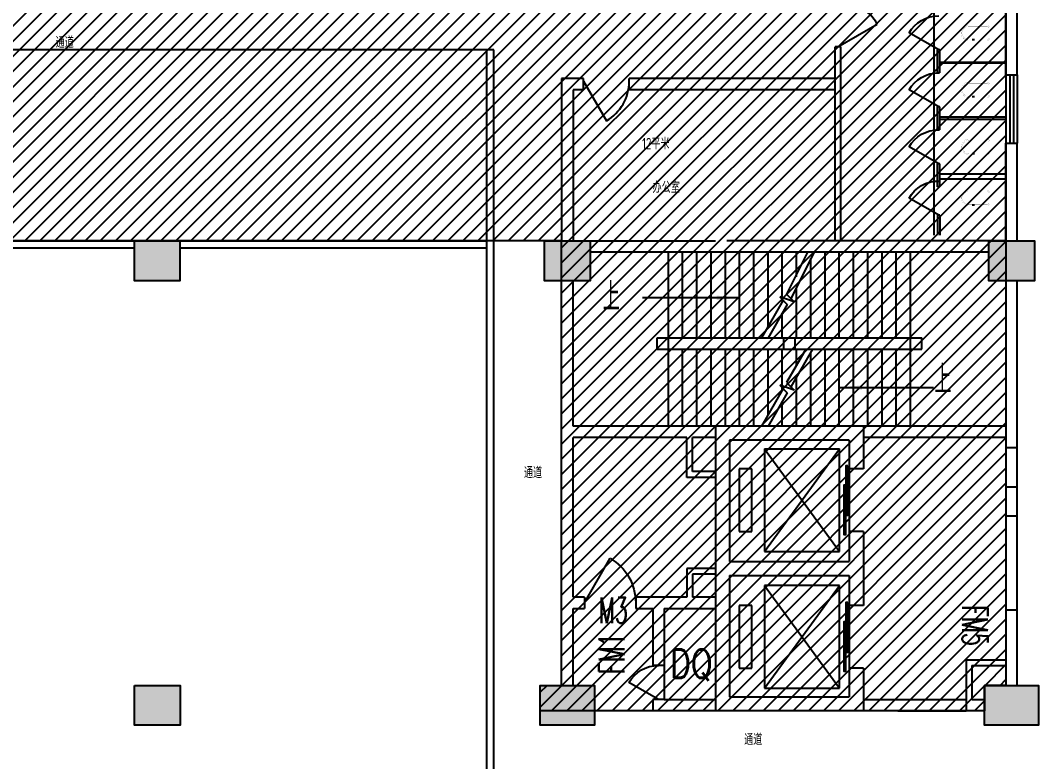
# Model space of a CAD drawing. Extents: x 392800 to 1041602, y -388882 to -94077.
# Drawn here: x 435985 to 453863, y -118900 to -105891 of the extents above; entities that cross this region are included whole.
import ezdxf
from ezdxf.enums import TextEntityAlignment as Align

# ---------------------------------------------------------------- set-up
doc = ezdxf.new("R2010")
doc.units = 0
doc.header["$LTSCALE"] = 1000
doc.header["$MEASUREMENT"] = 0
doc.linetypes.add('ACAD_ISO02W100', pattern=[15, 12, -3])
for name, color, linetype in [('GUIHUABU包柱', 132, 'Continuous'), ('guihuabu货架（隐藏）', 7, 'Continuous'), ('IAR-文字350', 2, 'ACAD_ISO02W100'), ('IBS-其它（电梯桥厢、管道上空线）', 123, 'Continuous'), ('IBS－墙体', 6, 'Continuous'), ('IBS－窗', 1, 'Continuous'), ('IDS-楼梯', 1, 'Continuous'), ('IDS－门', 3, 'Continuous'), ('PUB_HATCH', 8, 'Continuous'), ('PUB_TEXT', 7, 'Continuous'), ('STAIR', 10, 'Continuous'), ('WALL', 255, 'Continuous'), ('WINDOW_TEXT', 7, 'Continuous'), ('洁具', 5, 'Continuous')]:
    doc.layers.add(name, color=color, linetype=linetype)
doc.styles.add('_HZFS', font='txt.shx', dxfattribs={"width": 0.6, "bigfont": 'HZFS.shx'})
doc.styles.add('SIMPLEX', font='SIMPLEX.SHX', dxfattribs={"width": 0.7})
doc.styles.get("Standard").update_dxf_attribs({"font": 'gbenor.shx', "bigfont": 'gbcbig.shx'})
doc.styles.add('宋体', font='', dxfattribs={"height": 40})
doc.styles.get('宋体').set_extended_font_data('SimSun')

# ---------------------------------------------------------------- blocks, each defined once
blk = doc.blocks.new('_LIFTD')
for points in [[(-0.548, -0.602), (-0.548, -0.774), (0.241, -0.774), (0.241, -0.602), (-0.548, -0.602)], [(-0.241, -0.784), (-0.241, -0.955), (0.548, -0.955), (0.548, -0.784), (-0.241, -0.784)]]:
    blk.add_lwpolyline(points)
blk = doc.blocks.new('_ARROW')
blk.add_solid([(0, 0), (-1, 0.1), (-1, -0.1)])
blk = doc.blocks.new('_DBLK')
blk.add_line((-0.5, 0), (0, -0.866))
blk.add_arc((-0.5, 0), 1, 300, 0)
at = {"layer": 'WINDOW_TEXT', "style": 'SIMPLEX', "flags": 9}
blk.add_attdef('A', text='', height=1, dxfattribs=at).set_placement((0, 1.5), align=Align.MIDDLE)
blk = doc.blocks.new('M_A1SFU')
blk.add_line((-0.5, 0), (0, -0.866))
blk.add_arc((-0.5, 0), 1, 300, 0)
blk = doc.blocks.new('M_E2')
blk.add_line((-306, -118), (-266, -118))
at = {"const_width": 1.5}
for points in [[(-366, 138, 0.97895), (-366, -138, 0.97895)], [(-366, 118, 0.97895), (-366, -118, 0.97895)], [(-306, 118, 0.414214), (-316, 108, 0.414214)], [(0, 88, 0.462192), (-59, 137, 0.462192)], [(-20, 88, 0.414214), (-50, 118, 0.414214)], [(-316, -108, 0.414214), (-306, -118, 0.414214)], [(-59, -137, 0.462192), (0, -88, 0.462192)], [(-50, -118, 0.414214), (-20, -88, 0.414214)]]:
    blk.add_lwpolyline(points, format="xyb", dxfattribs=at)
for points in [[(-366, 137), (-59, 137)], [(-316, 118), (-366, 118)], [(-340, 118), (-266, 118)], [(-316, 108), (-316, -108)], [(-50, 118), (-267, 118)], [(-20, -88), (-20, 88)], [(0, 88), (0, -88)], [(-381, -137), (-59, -137)], [(-316, -118), (-366, -118)], [(-340, -118), (-266, -118)], [(-266, -118), (-50, -118)]]:
    blk.add_lwpolyline(points, dxfattribs=at)
at = {"width": 0.8, "flags": 9}
for tag in ['XSIZE', 'YSIZE']:
    blk.add_attdef(tag, (0, 0), '', height=0.5, dxfattribs=at)
blk = doc.blocks.new('M_A6')
blk.add_line((0.5, 0), (0.5, 0))
blk = doc.blocks.new('_FZH')
blk.add_solid([(0.5, 0.5), (0.5, -0.5), (-0.5, 0.5), (-0.5, -0.5)])

msp = doc.modelspace()

# ---------------------------------------------------------------- hatches: boundary and pattern name
at = {"layer": 'PUB_HATCH'}
h = msp.add_hatch(dxfattribs=at)
h.set_pattern_fill('ANSI31', color=256, scale=1500)
h.set_pattern_definition([(45, (-74316.34, 80161.69), (-132.58252, 132.58252), [])])
h.paths.add_polyline_path([(445487.8, -109760.2), (445487.8, -117560.8), (445112.8, -117560.8), (445112.8, -118010.8), (452912.8, -118010.8), (452912.8, -117560.8), (453287.8, -117560.8), (453287.8, -109760.8), (453287.8, -101960.8), (453137.8, -101960.8), (453137.8, -101660.8), (431437.8, -101660.8), (431437.8, -101710.8), (430937.8, -101710.8), (425037.8, -101710.8), (421537.8, -101710.8), (421537.8, -101960.8), (421237.8, -101960.8), (421237.8, -109761.5)])
h.paths.add_polyline_path([(451383.8, -135360.8), (451383.8, -131460.8), (445837.8, -131460.8), (445837.8, -131810.8), (438137.8, -131810.8), (438137.8, -135360.8)])

# ---------------------------------------------------------------- linework, layer by layer
at = {"layer": 'guihuabu货架（隐藏）', "color": 3}
msp.add_line((445487.8, -117560.8), (445487.8, -116360.8), dxfattribs=at)
at = {"layer": 'IBS-其它（电梯桥厢、管道上空线）'}
for p, q in [((449047.8, -113410.8), (450367.8, -113410.8)), ((449047.8, -115210.8), (450367.8, -113410.8)), ((449047.8, -113410.8), (450367.8, -115210.8)), ((449047.8, -113410.8), (449047.8, -115210.8)), ((450367.8, -115210.8), (450367.8, -113410.8)), ((448827.8, -113760.8), (448607.8, -113760.8)), ((448607.8, -113760.8), (448607.8, -114860.8)), ((448827.8, -114860.8), (448827.8, -113760.8)), ((450537.8, -113760.8), (450537.8, -114860.8)), ((448607.8, -114860.8), (448827.8, -114860.8)), ((449047.8, -115210.8), (450367.8, -115210.8)), ((449047.8, -117610.8), (450367.8, -115810.8)), ((449047.8, -115810.8), (450367.8, -117610.8)), ((450367.8, -115810.8), (449047.8, -115810.8)), ((449047.8, -115810.8), (449047.8, -117610.8)), ((450367.8, -117610.8), (450367.8, -115810.8)), ((448827.8, -116160.8), (448607.8, -116160.8)), ((448607.8, -116160.8), (448607.8, -117260.8)), ((448827.8, -117260.8), (448827.8, -116160.8)), ((450537.8, -116160.8), (450537.8, -117260.8)), ((448607.8, -117260.8), (448827.8, -117260.8)), ((449047.8, -117610.8), (450367.8, -117610.8))]:
    msp.add_line(p, q, dxfattribs=at)
at = {"layer": 'IBS－墙体'}
for p, q in [((453487.8, -106847.3), (453487.8, -103660.8)), ((453287.8, -106847.3), (453287.8, -105310.8)), ((450287.8, -109760.8), (450287.8, -106356.3)), ((450387.8, -106356.3), (450287.8, -106356.3)), ((450387.8, -109760.8), (450387.8, -106356.3)), ((444295.7, -106410.4), (433921.2, -106410.4)), ((444175.7, -119322.5), (444175.7, -106410.4)), ((444295.7, -119202.5), (444295.7, -106410.4)), ((453287.8, -106847.3), (453487.8, -106847.3)), ((445487.8, -106910.8), (445487.8, -109760.8)), ((445874.5, -106910.8), (445487.8, -106910.8)), ((445874.5, -107110.8), (445874.5, -106910.8)), ((450287.8, -106910.8), (446674.5, -106910.8)), ((446674.5, -107110.8), (446674.5, -106910.8)), ((448387.8, -106910.8), (448187.8, -106910.8)), ((445687.8, -107110.8), (445687.8, -109760.8)), ((445874.5, -107110.8), (445687.8, -107110.8)), ((450287.8, -107110.8), (446660.3, -107110.8)), ((453287.8, -108047.3), (453487.8, -108047.3)), ((453287.8, -109760.8), (453287.8, -108047.3)), ((453487.8, -109756.7), (453487.8, -108047.3)), ((431537.8, -109760.8), (437987.8, -109760.8)), ((438787.8, -109760.8), (444175.7, -109760.8)), ((445337.8, -109760.8), (448187.8, -109760.8)), ((453287.8, -109760.8), (448387.8, -109760.8)), ((431537.8, -109880.8), (437987.8, -109880.8)), ((438787.8, -109880.8), (444175.7, -109880.8)), ((452987.8, -109960.8), (445987.8, -109960.8)), ((445487.8, -117560.8), (445487.8, -110460.8)), ((445687.8, -113010.8), (445687.8, -110460.8)), ((453287.8, -110456.7), (453287.8, -113010.8)), ((453487.8, -113410.8), (453487.8, -110456.7)), ((447162.8, -111660.8), (447162.8, -111460.8)), ((447162.8, -111660.8), (447162.8, -111460.8)), ((447162.8, -111460.8), (451812.8, -111460.8)), ((447362.8, -111660.8), (447362.8, -111460.8)), ((449387.8, -111660.8), (449387.8, -111460.8)), ((449587.8, -111660.8), (449587.8, -111460.8)), ((451612.8, -111660.8), (451612.8, -111460.8)), ((451812.8, -111660.8), (451812.8, -111460.8)), ((451812.8, -111660.8), (451812.8, -111460.8)), ((447162.8, -111660.8), (451812.8, -111660.8)), ((453287.8, -113010.8), (445687.8, -113010.8)), ((448187.8, -113010.8), (448187.8, -113910.8)), ((450787.8, -113010.8), (450787.8, -113760.8)), ((447687.8, -113210.8), (445687.8, -113210.8)), ((445687.8, -116010.8), (445687.8, -113210.8)), ((447687.8, -113910.8), (447687.8, -113210.8)), ((447787.8, -113810.8), (447787.8, -113210.8)), ((448187.8, -113210.8), (447787.8, -113210.8)), ((450537.8, -113260.8), (448437.8, -113260.8)), ((448437.8, -113260.8), (448437.8, -115385.8)), ((450537.8, -113260.8), (450537.8, -113760.8)), ((453287.8, -113210.8), (450787.8, -113210.8)), ((453287.8, -113210.8), (453287.8, -113410.8)), ((453487.8, -113393.2), (453287.8, -113393.2)), ((453287.8, -113410.8), (453287.8, -117210.8)), ((453487.8, -117560.8), (453487.8, -113410.8)), ((448187.8, -113810.8), (447787.8, -113810.8)), ((450787.8, -113760.8), (450537.8, -113760.8)), ((448187.8, -113910.8), (447687.8, -113910.8)), ((448187.8, -113910.8), (448187.8, -115607.4)), ((453487.8, -114081.5), (453287.8, -114081.5)), ((453487.8, -114593.2), (453287.8, -114593.2)), ((450537.8, -114860.8), (450537.8, -115385.8)), ((450787.8, -114860.8), (450537.8, -114860.8)), ((450787.8, -114860.8), (450787.8, -116160.8)), ((448437.8, -115385.8), (450537.8, -115385.8)), ((447687.8, -115510.8), (447687.8, -116010.8)), ((448187.8, -115610.8), (447787.8, -115610.8)), ((447787.8, -115610.8), (447787.8, -116010.8)), ((448187.8, -115610.8), (448187.8, -116210.8)), ((448437.8, -115635.8), (448437.8, -117760.8)), ((448437.8, -115635.8), (450537.8, -115635.8)), ((450537.8, -115635.8), (450537.8, -116160.8)), ((445887.8, -116010.8), (445687.8, -116010.8)), ((445887.8, -116010.8), (445887.8, -116210.8)), ((446787.8, -116010.8), (446787.8, -116210.8)), ((447687.8, -116010.8), (446787.8, -116010.8)), ((448187.8, -116010.8), (447787.8, -116010.8)), ((450787.8, -116160.8), (450537.8, -116160.8)), ((445687.8, -116210.8), (445887.8, -116210.8)), ((445687.8, -117560.8), (445687.8, -116210.8)), ((446787.8, -116210.8), (447087.8, -116210.8)), ((447087.8, -116210.8), (447087.8, -117210.8)), ((447287.8, -116210.8), (448187.8, -116210.8)), ((447287.8, -116210.8), (447287.8, -117210.8)), ((448187.8, -116210.8), (448187.8, -118010.8)), ((453487.8, -116241.5), (453287.8, -116241.5)), ((447287.8, -117210.8), (447087.8, -117210.8)), ((450537.8, -117260.8), (450537.8, -117760.8)), ((450787.8, -117260.8), (450537.8, -117260.8)), ((450787.8, -117260.8), (450787.8, -118010.8)), ((452587.8, -117110.8), (453287.8, -117110.8)), ((452587.8, -117110.8), (452587.8, -117810.8)), ((452687.8, -117210.8), (452687.8, -117810.8)), ((452687.8, -117210.8), (453287.8, -117210.8)), ((453287.8, -117210.8), (453287.8, -117560.8)), ((447287.8, -117810.8), (447087.8, -117810.8)), ((447087.8, -117810.8), (447087.8, -118010.8)), ((447287.8, -117810.8), (448187.8, -117810.8)), ((448437.8, -117760.8), (450537.8, -117760.8)), ((450787.8, -117810.8), (451387.8, -117810.8)), ((451387.8, -117810.8), (452587.8, -117810.8)), ((452587.8, -117810.8), (452587.8, -118010.8)), ((452687.8, -117810.8), (452912.8, -117810.8)), ((451387.8, -118010.8), (447087.8, -118010.8)), ((451387.8, -118010.8), (452587.8, -118010.8)), ((452912.8, -118010.8), (452587.8, -118010.8))]:
    msp.add_line(p, q, dxfattribs=at)
for points in [[(437987.3, -109760.6), (438787.3, -109760.6), (438787.3, -110460.6), (437987.3, -110460.6)], [(445187.8, -109760.8), (445987.8, -109760.8), (445987.8, -110460.8), (445187.8, -110460.8)], [(452987.8, -109760.8), (453787.8, -109760.8), (453787.8, -110460.8), (452987.8, -110460.8)], [(437987.8, -117560.8), (438787.8, -117560.8), (438787.8, -118260.8), (437987.8, -118260.8)], [(445112.8, -117560.8), (446062.8, -117560.8), (446062.8, -118260.8), (445112.8, -118260.8)], [(452912.8, -117560.8), (453862.8, -117560.8), (453862.8, -118260.8), (452912.8, -118260.8)]]:
    msp.add_lwpolyline(points, close=True, dxfattribs=at)
at = {"layer": 'IBS－窗'}
for p, q in [((453287.8, -106847.3), (453287.8, -108047.3)), ((453354.4, -106847.3), (453354.4, -108047.3)), ((453421.1, -106847.3), (453421.1, -108047.3)), ((453487.8, -106847.3), (453487.8, -108047.3))]:
    msp.add_line(p, q, dxfattribs=at)
at = {"layer": 'IDS-楼梯'}
for p, q in [((447362.8, -111460.8), (447362.8, -109960.8)), ((447612.8, -111460.8), (447612.8, -109960.8)), ((447862.8, -111460.8), (447862.8, -109960.8)), ((448112.8, -111460.8), (448112.8, -109960.8)), ((448362.8, -111460.8), (448362.8, -109960.8)), ((448612.8, -111460.8), (448612.8, -109960.8)), ((448862.8, -111460.8), (448862.8, -109960.8)), ((449112.8, -111260.8), (449112.8, -109960.8)), ((449362.8, -110827.8), (449362.8, -109960.8)), ((449805.6, -109960.8), (449438.7, -110696.4)), ((449921, -109960.8), (449511.4, -110770.4)), ((449612.8, -110394.8), (449612.8, -109960.8)), ((449862.8, -111460.8), (449862.8, -110061.8)), ((450112.8, -111460.8), (450112.8, -109960.8)), ((450362.8, -111460.8), (450362.8, -109960.8)), ((450612.8, -111460.8), (450612.8, -109960.8)), ((450862.8, -111460.8), (450862.8, -109960.8)), ((451112.8, -111460.8), (451112.8, -109960.8)), ((451362.8, -111460.8), (451362.8, -109960.8)), ((451612.8, -111460.8), (451612.8, -109960.8)), ((449612.8, -111460.8), (449612.8, -110594.8)), ((449377.5, -110802.2), (448997.3, -111460.8)), ((449319.4, -110743), (449450.3, -110876.3)), ((449569.5, -110829.7), (449319.4, -110743)), ((449438.7, -110696.4), (449569.5, -110829.7)), ((449450.3, -110876.3), (449112.8, -111460.8)), ((447612.8, -113010.8), (447612.8, -111660.8)), ((447862.8, -113010.8), (447862.8, -111660.8)), ((448112.8, -113010.8), (448112.8, -111660.8)), ((448362.8, -113010.8), (448362.8, -111660.8)), ((448612.8, -113010.8), (448612.8, -111660.8)), ((448862.8, -113010.8), (448862.8, -111660.8)), ((449112.8, -112810.8), (449112.8, -111660.8)), ((449362.8, -112377.8), (449362.8, -111660.8)), ((449776.7, -111660.8), (449438.7, -112246.4)), ((449892.2, -111660.8), (449511.4, -112320.4)), ((449862.8, -113010.8), (449862.8, -111711.8)), ((450112.8, -113010.8), (450112.8, -111660.8)), ((450362.8, -113010.8), (450362.8, -111660.8)), ((450612.8, -113010.8), (450612.8, -111660.8)), ((450862.8, -113010.8), (450862.8, -111660.8)), ((451112.8, -113010.8), (451112.8, -111660.8)), ((451362.8, -113010.8), (451362.8, -111660.8)), ((451612.8, -113010.8), (451612.8, -111660.8)), ((449438.7, -112246.4), (449569.5, -112379.7)), ((449612.8, -113010.8), (449612.8, -112144.8)), ((449377.5, -112352.2), (448997.3, -113010.8)), ((449450.3, -112426.3), (449112.8, -113010.8)), ((449319.4, -112293), (449450.3, -112426.3)), ((449569.5, -112379.7), (449319.4, -112293)), ((449362.8, -113010.8), (449362.8, -112577.8))]:
    msp.add_line(p, q, dxfattribs=at)
for points in [[(448612.8, -110760.8), (446910, -110760.8)], [(450362.8, -112335.8), (452014.4, -112335.8)]]:
    msp.add_lwpolyline(points, dxfattribs=at)
at = {"layer": 'IDS－门'}
msp.add_line((447287.8, -117210.8), (447287.8, -117810.8), dxfattribs=at)
at = {"layer": 'PUB_HATCH'}
msp.add_lwpolyline([(421237.8, -105312.2), (421237.8, -101960.8), (421537.8, -101960.8), (421537.8, -101710.8), (425037.8, -101710.8), (430937.8, -101710.8), (431437.8, -101710.8), (431437.8, -101660.8), (453137.8, -101660.8), (453137.8, -101960.8), (453287.8, -101960.8), (453287.8, -109760.8), (453287.8, -117560.8), (452912.8, -117560.8), (452912.8, -118010.8), (445112.8, -118010.8), (445112.8, -117560.8), (445487.8, -117560.8), (445487.8, -109760.2), (421237.8, -109761.5)], dxfattribs=at)
at = {"layer": 'STAIR'}
for p, q in [((449362.8, -111460.8), (449362.8, -111027.8)), ((447362.8, -113010.8), (447362.8, -111660.8)), ((449612.8, -111944.8), (449612.8, -111660.8))]:
    msp.add_line(p, q, dxfattribs=at)
at = {"layer": 'WALL'}
for p, q in [((448187.8, -115510.8), (447687.8, -115510.8)), ((448187.8, -116910.8), (448187.8, -117810.8))]:
    msp.add_line(p, q, dxfattribs=at)
at = {"layer": '洁具'}
for p, q in [((452027.8, -109660.8), (452027.8, -105310.8)), ((452087.8, -106810.8), (452087.8, -106410.8)), ((452127.8, -106410.8), (452087.8, -106410.8)), ((452127.8, -106640.8), (452127.8, -106410.8)), ((452127.8, -106810.8), (452127.8, -106630.8)), ((453287.8, -106630.8), (452127.8, -106630.8)), ((453287.8, -106640.8), (452127.8, -106640.8)), ((452127.8, -106810.8), (452087.8, -106810.8)), ((452127.8, -107410.8), (452087.8, -107410.8)), ((452087.8, -107810.8), (452087.8, -107410.8)), ((452127.8, -107810.8), (452127.8, -107410.8)), ((453287.8, -107590.8), (452127.8, -107590.8)), ((453287.8, -107630.8), (452127.8, -107630.8)), ((452127.8, -107810.8), (452087.8, -107810.8)), ((452127.8, -107810.8), (452087.8, -107810.8)), ((452127.8, -108410.8), (452087.8, -108410.8)), ((452087.8, -108810.8), (452087.8, -108410.8)), ((452127.8, -108810.8), (452127.8, -108410.8)), ((453287.8, -108590.8), (452127.8, -108590.8)), ((453287.8, -108680.8), (452127.8, -108680.8)), ((452127.8, -108810.8), (452087.8, -108810.8)), ((452127.8, -108810.8), (452087.8, -108810.8)), ((452127.8, -108810.8), (452087.8, -108810.8)), ((452087.8, -109310.8), (452087.8, -109660.8)), ((452127.8, -109310.8), (452087.8, -109310.8)), ((452127.8, -109310.8), (452127.8, -109660.8))]:
    msp.add_line(p, q, dxfattribs=at)

# ---------------------------------------------------------------- block references
at = {"layer": 'IBS-其它（电梯桥厢、管道上空线）', "xscale": 1100, "yscale": 200, "zscale": 1100, "rotation": 270}
for p in [(450633.6, -114310.8), (450633.6, -116710.8)]:
    msp.add_blockref('_LIFTD', p, dxfattribs=at)
at = {"layer": 'IBS－墙体', "xscale": 1200, "yscale": 1200, "zscale": 1200, "rotation": 270}
msp.add_blockref('M_A6', (448287.8, -106310.8), dxfattribs=at)
at = {"layer": 'IDS-楼梯', "xscale": 400, "yscale": 400, "zscale": 400}
msp.add_blockref('_ARROW', (448612.8, -110760.8), dxfattribs=at)
at = {"layer": 'IDS-楼梯', "xscale": 400, "yscale": 400, "zscale": 400, "rotation": 180}
msp.add_blockref('_ARROW', (450362.8, -112335.8), dxfattribs=at)
at = {"layer": 'IDS－门'}
for name, p, xscale, yscale, zscale, rotation in [('_DBLK', (450337.8, -105956.3), -800, -800, 800, 270), ('_DBLK', (452107.8, -106110.8), 600, -600, 600, 90), ('_DBLK', (452107.8, -107110.8), 600, -600, 600, 90), ('_DBLK', (446274.5, -106960.8), -800, -800, 800, 180), ('_DBLK', (452107.8, -108110.8), 600, -600, 600, 90), ('_DBLK', (452107.8, -109010.8), 600, -600, 600, 90), ('M_A1SFU', (447187.8, -117510.8), 600, -600, 600, 90)]:
    msp.add_blockref(name, p, dxfattribs=dict(at, xscale=xscale, yscale=yscale, zscale=zscale, rotation=rotation))
at = {"layer": 'IDS－门', "xscale": 900, "yscale": -900, "zscale": 900}
msp.add_blockref('_DBLK', (446337.8, -116110.8), dxfattribs=at)
at = {"layer": 'PUB_HATCH', "yscale": 700, "zscale": 500}
for p, xscale in [((438387.8, -110110.8), 800), ((445587.8, -110110.8), 800), ((453387.8, -110106.7), 800), ((438387.8, -117910.8), 800), ((445587.8, -117910.8), 950), ((453387.8, -117910.8), 950)]:
    msp.add_blockref('_FZH', p, dxfattribs=dict(at, xscale=xscale))
at = {"layer": '洁具'}
for p in [(453003.3, -106110.8), (453003.3, -107110.8), (453003.3, -108110.8), (453003.3, -109010.8)]:
    msp.add_blockref('M_E2', p, dxfattribs=at)

# ---------------------------------------------------------------- texts
at = {"layer": 'GUIHUABU包柱', "color": 0, "insert": (437224.9, -115970.4), "char_height": 0.2, "width": 0.458, "attachment_point": 1, "style": '宋体'}
msp.add_mtext('位置', dxfattribs=at)
at = {"layer": 'IAR-文字350', "width": 0.8}
for s, p in [('通道', (436603.6, -106375)), ('12平米', (446901.7, -108153.2)), ('办公室', (447083.9, -108920.4)), ('通道', (444825.3, -113926)), ('通道', (448691.9, -118609.6))]:
    msp.add_text(s, height=200, rotation=360, dxfattribs=at).set_placement(p)
at = {"layer": 'PUB_TEXT', "style": '_HZFS'}
for s, width, p in [('上', 0.6, (446210.7, -110991.9)), ('上', 0.6, (452031.8, -112443.1)), ('DQ', 0.8, (447396.5, -117431.7))]:
    msp.add_text(s, height=500, dxfattribs=dict(at, width=width)).set_placement(p)
at = {"layer": 'PUB_TEXT', "ltscale": 2, "style": '_HZFS', "width": 0.6}
msp.add_text('M3', height=450, dxfattribs=at).set_placement((446142.4, -116467.1))
for s, rotation, p in [('FM5', 270, (452520.9, -116151.8)), ('FM1', 90, (446591.2, -117363.8))]:
    msp.add_text(s, height=450, rotation=rotation, dxfattribs=at).set_placement(p)

doc.saveas('drawing.dxf')
